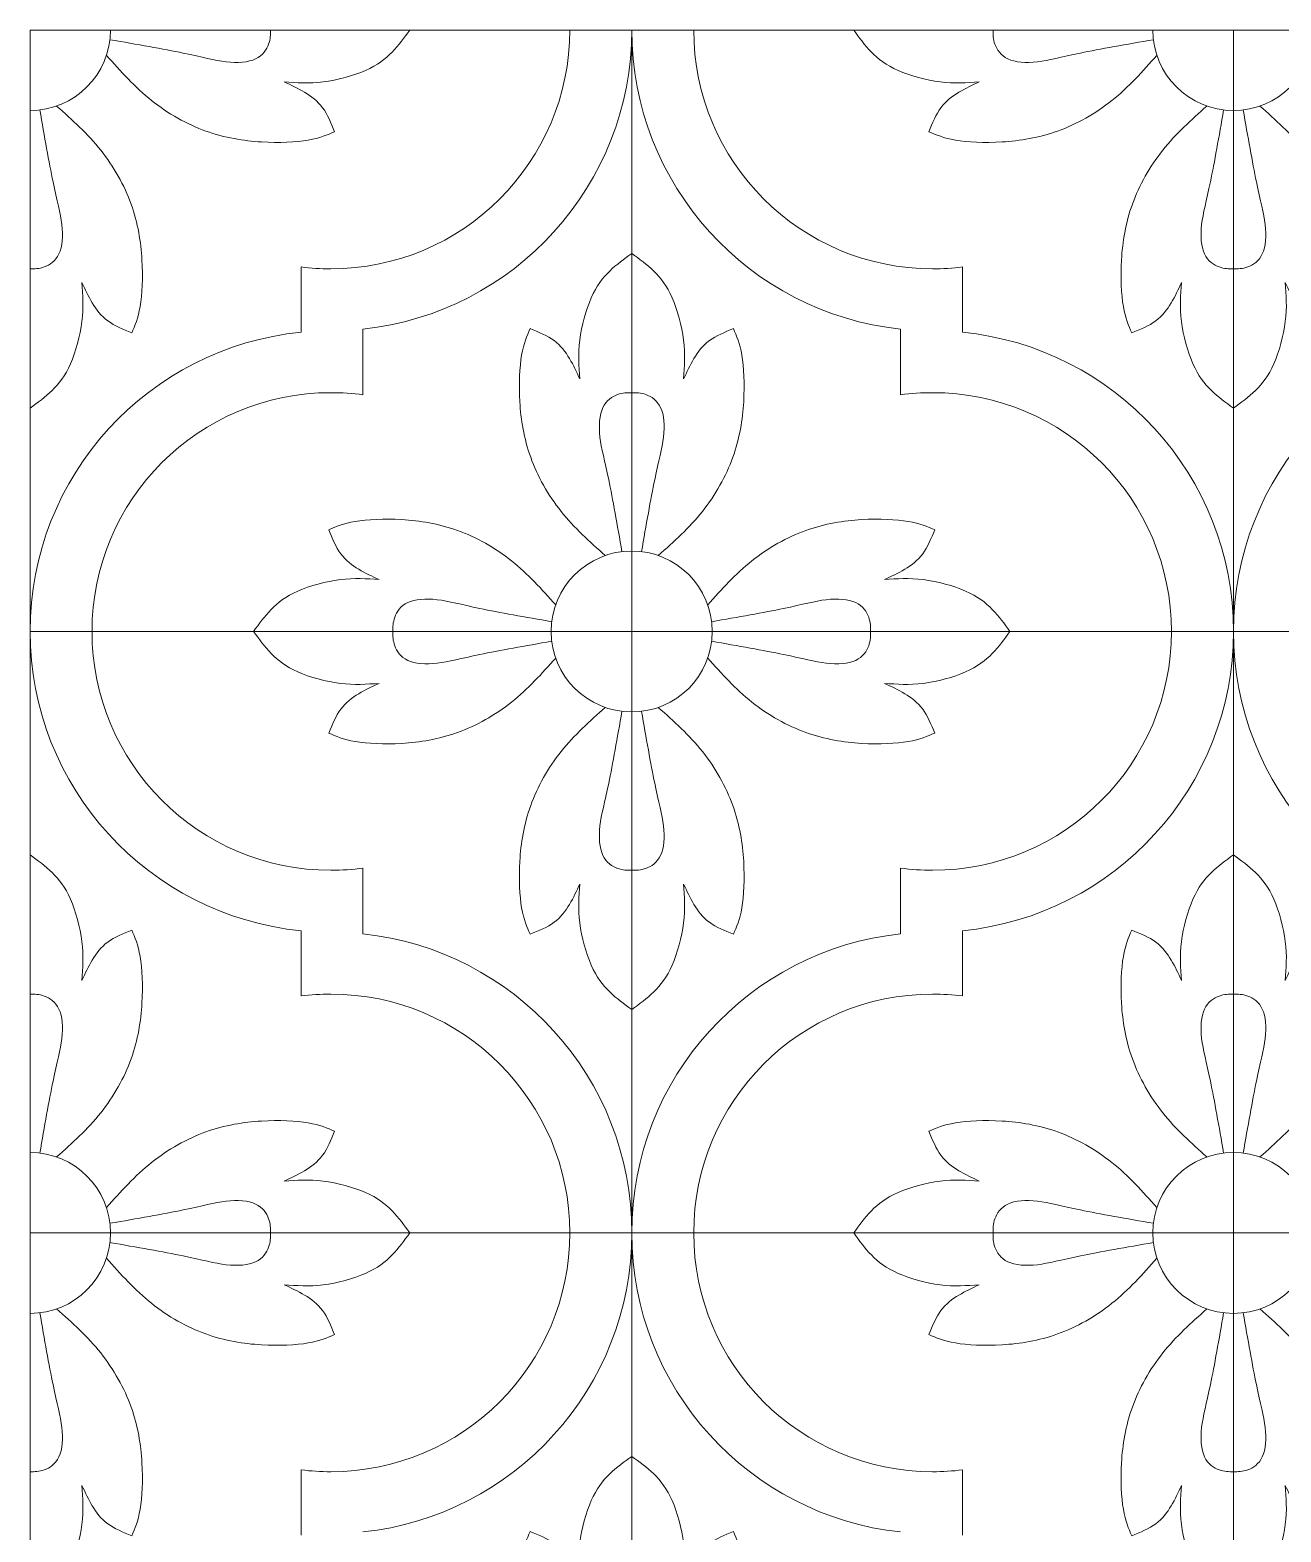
# Model space of a CAD drawing. Header units: millimetres. Extents: x -202 to 205, y -13 to 269.
# Drawn here: x 73.6 to 141.7, y 187.5 to 269.4 of the extents above; entities that cross this region are included whole.
import ezdxf

# ---------------------------------------------------------------- set-up
doc = ezdxf.new("R2010")
doc.units = ezdxf.units.MM
doc.header["$MEASUREMENT"] = 0
doc.layers.add('Default', color=18, linetype='Continuous')

msp = doc.modelspace()

# ---------------------------------------------------------------- linework, layer by layer
at = {"layer": 'Default', "color": 5, "lineweight": 20}
for points in [[(77.942, 269.379), (77.942, 266.956), (75.978, 264.992), (73.556, 264.992)], [(106.341, 269.379), (106.341, 260.916), (99.927, 253.951), (91.696, 253.078)], [(106.341, 269.379), (106.341, 260.916), (112.754, 253.951), (120.986, 253.078)], [(106.341, 138.238), (106.341, 138.238), (106.341, 269.379), (106.341, 269.379)], [(134.739, 269.379), (134.739, 266.956), (136.703, 264.992), (139.126, 264.992)], [(143.513, 269.379), (143.513, 266.956), (141.549, 264.992), (139.126, 264.992)], [(139.126, 269.379), (139.126, 269.379), (139.126, 138.238), (139.126, 138.238)], [(88.32, 256.463), (88.32, 256.463), (88.32, 252.906), (88.32, 252.906)], [(124.362, 256.463), (124.362, 256.463), (124.362, 252.906), (124.362, 252.906)], [(91.696, 253.078), (91.696, 253.078), (91.696, 249.494), (91.696, 249.494)], [(120.986, 253.078), (120.986, 253.078), (120.986, 249.494), (120.986, 249.494)], [(88.32, 252.906), (80.031, 252.089), (73.556, 245.098), (73.556, 236.594)], [(124.362, 252.906), (132.651, 252.089), (139.126, 245.098), (139.126, 236.594)], [(153.891, 252.906), (145.602, 252.089), (139.126, 245.098), (139.126, 236.594)], [(101.954, 236.594), (101.954, 239.016), (103.918, 240.98), (106.341, 240.98)], [(110.728, 236.594), (110.728, 239.016), (108.764, 240.98), (106.341, 240.98)], [(88.32, 220.281), (80.031, 221.098), (73.556, 228.09), (73.556, 236.594)], [(73.556, 236.594), (73.556, 236.594), (204.696, 236.594), (204.696, 236.594)], [(101.954, 236.594), (101.954, 234.171), (103.918, 232.207), (106.341, 232.207)], [(110.728, 236.594), (110.728, 234.171), (108.764, 232.207), (106.341, 232.207)], [(124.362, 220.281), (132.651, 221.098), (139.126, 228.09), (139.126, 236.594)], [(153.891, 220.281), (145.602, 221.098), (139.126, 228.09), (139.126, 236.594)], [(91.696, 220.109), (91.696, 220.109), (91.696, 223.693), (91.696, 223.693)], [(120.986, 220.109), (120.986, 220.109), (120.986, 223.693), (120.986, 223.693)], [(88.32, 216.725), (88.32, 216.725), (88.32, 220.281), (88.32, 220.281)], [(124.362, 216.725), (124.362, 216.725), (124.362, 220.281), (124.362, 220.281)], [(106.341, 203.809), (106.341, 212.272), (99.927, 219.237), (91.696, 220.109)], [(106.341, 203.809), (106.341, 212.272), (112.754, 219.237), (120.986, 220.109)], [(77.942, 203.809), (77.942, 206.231), (75.978, 208.195), (73.556, 208.195)], [(134.739, 203.809), (134.739, 206.231), (136.703, 208.195), (139.126, 208.195)], [(143.513, 203.809), (143.513, 206.231), (141.549, 208.195), (139.126, 208.195)], [(77.942, 203.809), (77.942, 201.386), (75.978, 199.422), (73.556, 199.422)], [(73.556, 203.809), (73.556, 203.809), (204.696, 203.809), (204.696, 203.809)], [(106.341, 203.809), (106.341, 195.346), (99.927, 188.381), (91.696, 187.508)], [(106.341, 203.809), (106.341, 195.346), (112.754, 188.381), (120.986, 187.508)], [(134.739, 203.809), (134.739, 201.386), (136.703, 199.422), (139.126, 199.422)], [(143.513, 203.809), (143.513, 201.386), (141.549, 199.422), (139.126, 199.422)], [(88.32, 190.893), (88.32, 190.893), (88.32, 187.336), (88.32, 187.336)], [(124.362, 190.893), (124.362, 190.893), (124.362, 187.336), (124.362, 187.336)]]:
    msp.add_open_spline(points, degree=3, dxfattribs=at)
for points, knots in [([(73.556, 138.238), (73.556, 138.238), (73.556, 269.379), (73.556, 269.379), (73.556, 269.379), (204.696, 269.379), (204.696, 269.379), (204.696, 269.379), (204.696, 138.238), (204.696, 138.238), (204.696, 138.238), (73.556, 138.238), (73.556, 138.238)], [0, 0, 0, 0, 0.2, 0.2, 0.2, 0.4, 0.4, 0.4, 0.6, 0.6, 0.6, 1, 1, 1, 1]), ([(77.721, 267.998), (78.496, 267.131), (79.272, 266.263), (80.174, 265.541), (81.076, 264.819), (82.106, 264.242), (83.135, 263.872), (84.164, 263.501), (85.193, 263.337), (86.165, 263.28), (87.137, 263.222), (88.051, 263.27), (88.705, 263.381), (89.359, 263.491), (89.753, 263.665), (90.148, 263.838), (89.955, 264.309), (89.763, 264.781), (89.494, 265.146), (89.224, 265.511), (88.878, 265.771), (88.517, 265.988), (88.156, 266.204), (87.781, 266.377), (87.406, 266.551), (88.079, 266.503), (88.753, 266.454), (89.527, 266.55), (90.302, 266.647), (91.177, 266.887), (91.831, 267.176), (92.485, 267.464), (92.919, 267.801), (93.284, 268.176), (93.65, 268.552), (93.948, 268.965), (94.246, 269.379)], [0, 0, 0, 0, 0.076923, 0.076923, 0.076923, 0.153846, 0.153846, 0.153846, 0.230769, 0.230769, 0.230769, 0.307692, 0.307692, 0.307692, 0.384615, 0.384615, 0.384615, 0.461538, 0.461538, 0.461538, 0.538462, 0.538462, 0.538462, 0.615385, 0.615385, 0.615385, 0.692308, 0.692308, 0.692308, 0.769231, 0.769231, 0.769231, 0.846154, 0.846154, 0.846154, 1, 1, 1, 1]), ([(86.656, 269.379), (86.656, 269.134), (86.656, 268.888), (86.553, 268.602), (86.449, 268.316), (86.242, 267.989), (85.845, 267.804), (85.449, 267.619), (84.862, 267.575), (84.239, 267.647), (83.616, 267.719), (82.957, 267.907), (81.896, 268.127), (80.836, 268.347), (79.373, 268.6), (77.911, 268.853)], [0, 0, 0, 0, 0.166667, 0.166667, 0.166667, 0.333333, 0.333333, 0.333333, 0.5, 0.5, 0.5, 0.666667, 0.666667, 0.666667, 1, 1, 1, 1]), ([(102.965, 269.379), (102.965, 262.19), (97.137, 256.362), (89.948, 256.362), (89.397, 256.362), (88.854, 256.396), (88.32, 256.463)], [0, 0, 0, 0, 0.333333, 0.333333, 0.333333, 1, 1, 1, 1]), ([(109.717, 269.379), (109.717, 262.19), (115.544, 256.362), (122.733, 256.362), (123.285, 256.362), (123.828, 256.396), (124.362, 256.463)], [0, 0, 0, 0, 0.333333, 0.333333, 0.333333, 1, 1, 1, 1]), ([(134.961, 267.998), (134.186, 267.131), (133.41, 266.263), (132.508, 265.541), (131.606, 264.819), (130.576, 264.242), (129.547, 263.872), (128.518, 263.501), (127.488, 263.337), (126.517, 263.28), (125.545, 263.222), (124.631, 263.27), (123.977, 263.381), (123.323, 263.491), (122.929, 263.665), (122.534, 263.838), (122.727, 264.309), (122.919, 264.781), (123.188, 265.146), (123.458, 265.511), (123.804, 265.771), (124.165, 265.988), (124.525, 266.204), (124.901, 266.377), (125.276, 266.551), (124.602, 266.503), (123.929, 266.454), (123.155, 266.55), (122.38, 266.647), (121.505, 266.887), (120.851, 267.176), (120.197, 267.464), (119.763, 267.801), (119.398, 268.176), (119.032, 268.552), (118.734, 268.965), (118.436, 269.379)], [0, 0, 0, 0, 0.076923, 0.076923, 0.076923, 0.153846, 0.153846, 0.153846, 0.230769, 0.230769, 0.230769, 0.307692, 0.307692, 0.307692, 0.384615, 0.384615, 0.384615, 0.461538, 0.461538, 0.461538, 0.538462, 0.538462, 0.538462, 0.615385, 0.615385, 0.615385, 0.692308, 0.692308, 0.692308, 0.769231, 0.769231, 0.769231, 0.846154, 0.846154, 0.846154, 1, 1, 1, 1]), ([(126.026, 269.379), (126.026, 269.134), (126.026, 268.888), (126.129, 268.602), (126.233, 268.316), (126.44, 267.989), (126.837, 267.804), (127.233, 267.619), (127.82, 267.575), (128.443, 267.647), (129.066, 267.719), (129.725, 267.907), (130.786, 268.127), (131.846, 268.347), (133.309, 268.6), (134.771, 268.853)], [0, 0, 0, 0, 0.166667, 0.166667, 0.166667, 0.333333, 0.333333, 0.333333, 0.5, 0.5, 0.5, 0.666667, 0.666667, 0.666667, 1, 1, 1, 1]), ([(75.004, 265.237), (75.849, 264.482), (76.694, 263.727), (77.405, 262.835), (78.116, 261.943), (78.693, 260.913), (79.063, 259.884), (79.434, 258.855), (79.597, 257.825), (79.655, 256.854), (79.713, 255.882), (79.664, 254.968), (79.554, 254.314), (79.443, 253.66), (79.27, 253.265), (79.097, 252.871), (78.626, 253.063), (78.154, 253.256), (77.789, 253.525), (77.423, 253.794), (77.163, 254.141), (76.947, 254.501), (76.73, 254.862), (76.557, 255.237), (76.384, 255.613), (76.432, 254.939), (76.48, 254.266), (76.384, 253.492), (76.288, 252.717), (76.047, 251.841), (75.759, 251.187), (75.47, 250.533), (75.133, 250.1), (74.758, 249.735), (74.383, 249.369), (73.969, 249.071), (73.556, 248.773)], [0, 0, 0, 0, 0.076923, 0.076923, 0.076923, 0.153846, 0.153846, 0.153846, 0.230769, 0.230769, 0.230769, 0.307692, 0.307692, 0.307692, 0.384615, 0.384615, 0.384615, 0.461538, 0.461538, 0.461538, 0.538462, 0.538462, 0.538462, 0.615385, 0.615385, 0.615385, 0.692308, 0.692308, 0.692308, 0.769231, 0.769231, 0.769231, 0.846154, 0.846154, 0.846154, 1, 1, 1, 1]), ([(73.556, 256.363), (73.801, 256.363), (74.046, 256.363), (74.333, 256.466), (74.619, 256.569), (74.946, 256.776), (75.131, 257.173), (75.316, 257.57), (75.36, 258.157), (75.288, 258.78), (75.215, 259.403), (75.027, 260.062), (74.809, 261.108), (74.59, 262.155), (74.34, 263.59), (74.089, 265.024)], [0, 0, 0, 0, 0.166667, 0.166667, 0.166667, 0.333333, 0.333333, 0.333333, 0.5, 0.5, 0.5, 0.666667, 0.666667, 0.666667, 1, 1, 1, 1]), ([(137.678, 265.237), (136.833, 264.482), (135.988, 263.727), (135.277, 262.835), (134.566, 261.943), (133.989, 260.913), (133.619, 259.884), (133.248, 258.855), (133.085, 257.825), (133.027, 256.854), (132.969, 255.882), (133.018, 254.968), (133.128, 254.314), (133.239, 253.66), (133.412, 253.265), (133.585, 252.871), (134.056, 253.063), (134.528, 253.256), (134.893, 253.525), (135.259, 253.794), (135.519, 254.141), (135.735, 254.501), (135.951, 254.862), (136.125, 255.237), (136.298, 255.613), (136.25, 254.939), (136.201, 254.266), (136.298, 253.492), (136.394, 252.717), (136.635, 251.841), (136.923, 251.187), (137.212, 250.533), (137.549, 250.1), (137.924, 249.735), (138.299, 249.369), (138.712, 249.071), (139.126, 248.773)], [0, 0, 0, 0, 0.076923, 0.076923, 0.076923, 0.153846, 0.153846, 0.153846, 0.230769, 0.230769, 0.230769, 0.307692, 0.307692, 0.307692, 0.384615, 0.384615, 0.384615, 0.461538, 0.461538, 0.461538, 0.538462, 0.538462, 0.538462, 0.615385, 0.615385, 0.615385, 0.692308, 0.692308, 0.692308, 0.769231, 0.769231, 0.769231, 0.846154, 0.846154, 0.846154, 1, 1, 1, 1]), ([(139.126, 256.363), (138.881, 256.363), (138.635, 256.363), (138.349, 256.466), (138.063, 256.569), (137.736, 256.776), (137.551, 257.173), (137.366, 257.57), (137.322, 258.157), (137.394, 258.78), (137.467, 259.403), (137.654, 260.062), (137.873, 261.108), (138.092, 262.155), (138.342, 263.59), (138.593, 265.024)], [0, 0, 0, 0, 0.166667, 0.166667, 0.166667, 0.333333, 0.333333, 0.333333, 0.5, 0.5, 0.5, 0.666667, 0.666667, 0.666667, 1, 1, 1, 1]), ([(140.574, 265.237), (141.419, 264.482), (142.264, 263.727), (142.975, 262.835), (143.686, 261.943), (144.263, 260.913), (144.633, 259.884), (145.004, 258.855), (145.168, 257.825), (145.225, 256.854), (145.283, 255.882), (145.235, 254.968), (145.124, 254.314), (145.014, 253.66), (144.84, 253.265), (144.667, 252.871), (144.196, 253.063), (143.724, 253.256), (143.359, 253.525), (142.994, 253.794), (142.733, 254.141), (142.517, 254.501), (142.301, 254.862), (142.127, 255.237), (141.954, 255.613), (142.002, 254.939), (142.051, 254.266), (141.954, 253.492), (141.858, 252.717), (141.618, 251.841), (141.329, 251.187), (141.041, 250.533), (140.703, 250.1), (140.329, 249.735), (139.953, 249.369), (139.54, 249.071), (139.126, 248.773)], [0, 0, 0, 0, 0.076923, 0.076923, 0.076923, 0.153846, 0.153846, 0.153846, 0.230769, 0.230769, 0.230769, 0.307692, 0.307692, 0.307692, 0.384615, 0.384615, 0.384615, 0.461538, 0.461538, 0.461538, 0.538462, 0.538462, 0.538462, 0.615385, 0.615385, 0.615385, 0.692308, 0.692308, 0.692308, 0.769231, 0.769231, 0.769231, 0.846154, 0.846154, 0.846154, 1, 1, 1, 1]), ([(139.126, 256.363), (139.371, 256.363), (139.617, 256.363), (139.903, 256.466), (140.189, 256.569), (140.516, 256.776), (140.701, 257.173), (140.886, 257.57), (140.93, 258.157), (140.858, 258.78), (140.786, 259.403), (140.598, 260.062), (140.379, 261.108), (140.16, 262.155), (139.91, 263.59), (139.659, 265.024)], [0, 0, 0, 0, 0.166667, 0.166667, 0.166667, 0.333333, 0.333333, 0.333333, 0.5, 0.5, 0.5, 0.666667, 0.666667, 0.666667, 1, 1, 1, 1]), ([(104.893, 240.736), (104.048, 241.49), (103.203, 242.246), (102.492, 243.138), (101.781, 244.03), (101.204, 245.059), (100.834, 246.089), (100.463, 247.118), (100.299, 248.147), (100.242, 249.119), (100.184, 250.09), (100.232, 251.005), (100.343, 251.659), (100.453, 252.313), (100.627, 252.707), (100.8, 253.102), (101.271, 252.909), (101.743, 252.717), (102.108, 252.448), (102.474, 252.178), (102.734, 251.832), (102.95, 251.471), (103.166, 251.11), (103.34, 250.735), (103.513, 250.36), (103.465, 251.033), (103.416, 251.707), (103.513, 252.481), (103.609, 253.255), (103.849, 254.131), (104.138, 254.785), (104.426, 255.439), (104.763, 255.872), (105.139, 256.238), (105.514, 256.604), (105.927, 256.902), (106.341, 257.2)], [0, 0, 0, 0, 0.076923, 0.076923, 0.076923, 0.153846, 0.153846, 0.153846, 0.230769, 0.230769, 0.230769, 0.307692, 0.307692, 0.307692, 0.384615, 0.384615, 0.384615, 0.461538, 0.461538, 0.461538, 0.538462, 0.538462, 0.538462, 0.615385, 0.615385, 0.615385, 0.692308, 0.692308, 0.692308, 0.769231, 0.769231, 0.769231, 0.846154, 0.846154, 0.846154, 1, 1, 1, 1]), ([(107.789, 240.736), (108.634, 241.49), (109.479, 242.246), (110.19, 243.138), (110.901, 244.03), (111.478, 245.059), (111.848, 246.089), (112.219, 247.118), (112.383, 248.147), (112.44, 249.119), (112.498, 250.09), (112.45, 251.005), (112.339, 251.659), (112.229, 252.313), (112.055, 252.707), (111.882, 253.102), (111.411, 252.909), (110.939, 252.717), (110.574, 252.448), (110.208, 252.178), (109.948, 251.832), (109.732, 251.471), (109.516, 251.11), (109.342, 250.735), (109.169, 250.36), (109.217, 251.033), (109.266, 251.707), (109.169, 252.481), (109.073, 253.255), (108.833, 254.131), (108.544, 254.785), (108.255, 255.439), (107.918, 255.872), (107.543, 256.238), (107.168, 256.604), (106.755, 256.902), (106.341, 257.2)], [0, 0, 0, 0, 0.076923, 0.076923, 0.076923, 0.153846, 0.153846, 0.153846, 0.230769, 0.230769, 0.230769, 0.307692, 0.307692, 0.307692, 0.384615, 0.384615, 0.384615, 0.461538, 0.461538, 0.461538, 0.538462, 0.538462, 0.538462, 0.615385, 0.615385, 0.615385, 0.692308, 0.692308, 0.692308, 0.769231, 0.769231, 0.769231, 0.846154, 0.846154, 0.846154, 1, 1, 1, 1]), ([(91.696, 249.494), (91.125, 249.571), (90.541, 249.611), (89.948, 249.611), (82.759, 249.611), (76.932, 243.783), (76.932, 236.594)], [0, 0, 0, 0, 0.333333, 0.333333, 0.333333, 1, 1, 1, 1]), ([(106.341, 249.61), (106.096, 249.61), (105.85, 249.61), (105.564, 249.507), (105.278, 249.403), (104.951, 249.196), (104.766, 248.799), (104.581, 248.402), (104.537, 247.816), (104.609, 247.193), (104.681, 246.57), (104.869, 245.911), (105.088, 244.864), (105.307, 243.817), (105.557, 242.383), (105.808, 240.948)], [0, 0, 0, 0, 0.166667, 0.166667, 0.166667, 0.333333, 0.333333, 0.333333, 0.5, 0.5, 0.5, 0.666667, 0.666667, 0.666667, 1, 1, 1, 1]), ([(106.341, 249.61), (106.586, 249.61), (106.832, 249.61), (107.118, 249.507), (107.404, 249.403), (107.731, 249.196), (107.916, 248.799), (108.101, 248.402), (108.145, 247.816), (108.073, 247.193), (108, 246.57), (107.813, 245.911), (107.594, 244.864), (107.375, 243.817), (107.125, 242.383), (106.874, 240.948)], [0, 0, 0, 0, 0.166667, 0.166667, 0.166667, 0.333333, 0.333333, 0.333333, 0.5, 0.5, 0.5, 0.666667, 0.666667, 0.666667, 1, 1, 1, 1]), ([(120.986, 249.494), (121.557, 249.571), (122.141, 249.611), (122.733, 249.611), (129.923, 249.611), (135.75, 243.783), (135.75, 236.594)], [0, 0, 0, 0, 0.333333, 0.333333, 0.333333, 1, 1, 1, 1]), ([(102.199, 238.042), (101.445, 238.887), (100.689, 239.732), (99.797, 240.443), (98.905, 241.154), (97.876, 241.731), (96.846, 242.101), (95.817, 242.472), (94.788, 242.635), (93.816, 242.693), (92.845, 242.751), (91.931, 242.702), (91.277, 242.592), (90.622, 242.481), (90.228, 242.308), (89.833, 242.135), (90.026, 241.664), (90.218, 241.192), (90.487, 240.827), (90.757, 240.461), (91.103, 240.201), (91.464, 239.985), (91.825, 239.768), (92.2, 239.595), (92.575, 239.422), (91.902, 239.47), (91.228, 239.518), (90.454, 239.422), (89.68, 239.326), (88.804, 239.085), (88.15, 238.797), (87.496, 238.508), (87.063, 238.171), (86.697, 237.796), (86.332, 237.421), (86.033, 237.007), (85.735, 236.594)], [0, 0, 0, 0, 0.076923, 0.076923, 0.076923, 0.153846, 0.153846, 0.153846, 0.230769, 0.230769, 0.230769, 0.307692, 0.307692, 0.307692, 0.384615, 0.384615, 0.384615, 0.461538, 0.461538, 0.461538, 0.538462, 0.538462, 0.538462, 0.615385, 0.615385, 0.615385, 0.692308, 0.692308, 0.692308, 0.769231, 0.769231, 0.769231, 0.846154, 0.846154, 0.846154, 1, 1, 1, 1]), ([(110.482, 238.042), (111.237, 238.887), (111.992, 239.732), (112.884, 240.443), (113.777, 241.154), (114.806, 241.731), (115.835, 242.101), (116.865, 242.472), (117.894, 242.635), (118.866, 242.693), (119.837, 242.751), (120.751, 242.702), (121.405, 242.592), (122.06, 242.481), (122.454, 242.308), (122.848, 242.135), (122.656, 241.664), (122.464, 241.192), (122.194, 240.827), (121.925, 240.461), (121.579, 240.201), (121.218, 239.985), (120.857, 239.768), (120.482, 239.595), (120.107, 239.422), (120.78, 239.47), (121.454, 239.518), (122.228, 239.422), (123.002, 239.326), (123.878, 239.085), (124.532, 238.797), (125.186, 238.508), (125.619, 238.171), (125.985, 237.796), (126.35, 237.421), (126.649, 237.007), (126.947, 236.594)], [0, 0, 0, 0, 0.076923, 0.076923, 0.076923, 0.153846, 0.153846, 0.153846, 0.230769, 0.230769, 0.230769, 0.307692, 0.307692, 0.307692, 0.384615, 0.384615, 0.384615, 0.461538, 0.461538, 0.461538, 0.538462, 0.538462, 0.538462, 0.615385, 0.615385, 0.615385, 0.692308, 0.692308, 0.692308, 0.769231, 0.769231, 0.769231, 0.846154, 0.846154, 0.846154, 1, 1, 1, 1]), ([(93.325, 236.594), (93.325, 236.839), (93.325, 237.084), (93.429, 237.37), (93.532, 237.657), (93.739, 237.984), (94.136, 238.169), (94.533, 238.354), (95.12, 238.397), (95.742, 238.325), (96.365, 238.253), (97.024, 238.065), (98.071, 237.847), (99.118, 237.628), (100.552, 237.377), (101.987, 237.127)], [0, 0, 0, 0, 0.166667, 0.166667, 0.166667, 0.333333, 0.333333, 0.333333, 0.5, 0.5, 0.5, 0.666667, 0.666667, 0.666667, 1, 1, 1, 1]), ([(119.357, 236.594), (119.357, 236.839), (119.357, 237.084), (119.253, 237.37), (119.15, 237.657), (118.943, 237.984), (118.546, 238.169), (118.149, 238.354), (117.562, 238.397), (116.94, 238.325), (116.317, 238.253), (115.657, 238.065), (114.611, 237.847), (113.564, 237.628), (112.129, 237.377), (110.695, 237.127)], [0, 0, 0, 0, 0.166667, 0.166667, 0.166667, 0.333333, 0.333333, 0.333333, 0.5, 0.5, 0.5, 0.666667, 0.666667, 0.666667, 1, 1, 1, 1]), ([(91.696, 223.693), (91.125, 223.617), (90.541, 223.577), (89.948, 223.577), (82.759, 223.577), (76.932, 229.405), (76.932, 236.594)], [0, 0, 0, 0, 0.333333, 0.333333, 0.333333, 1, 1, 1, 1]), ([(102.199, 235.146), (101.445, 234.301), (100.689, 233.456), (99.797, 232.745), (98.905, 232.034), (97.876, 231.457), (96.846, 231.086), (95.817, 230.716), (94.788, 230.552), (93.816, 230.495), (92.845, 230.437), (91.931, 230.485), (91.277, 230.596), (90.622, 230.706), (90.228, 230.88), (89.833, 231.053), (90.026, 231.524), (90.218, 231.996), (90.487, 232.361), (90.757, 232.726), (91.103, 232.986), (91.464, 233.203), (91.825, 233.419), (92.2, 233.592), (92.575, 233.766), (91.902, 233.718), (91.228, 233.669), (90.454, 233.765), (89.68, 233.862), (88.804, 234.102), (88.15, 234.391), (87.496, 234.679), (87.063, 235.016), (86.697, 235.391), (86.332, 235.766), (86.033, 236.18), (85.735, 236.594)], [0, 0, 0, 0, 0.076923, 0.076923, 0.076923, 0.153846, 0.153846, 0.153846, 0.230769, 0.230769, 0.230769, 0.307692, 0.307692, 0.307692, 0.384615, 0.384615, 0.384615, 0.461538, 0.461538, 0.461538, 0.538462, 0.538462, 0.538462, 0.615385, 0.615385, 0.615385, 0.692308, 0.692308, 0.692308, 0.769231, 0.769231, 0.769231, 0.846154, 0.846154, 0.846154, 1, 1, 1, 1]), ([(93.325, 236.594), (93.325, 236.349), (93.325, 236.103), (93.429, 235.817), (93.532, 235.531), (93.739, 235.204), (94.136, 235.019), (94.533, 234.833), (95.12, 234.79), (95.742, 234.862), (96.365, 234.934), (97.024, 235.122), (98.071, 235.341), (99.118, 235.56), (100.552, 235.81), (101.987, 236.06)], [0, 0, 0, 0, 0.166667, 0.166667, 0.166667, 0.333333, 0.333333, 0.333333, 0.5, 0.5, 0.5, 0.666667, 0.666667, 0.666667, 1, 1, 1, 1]), ([(110.482, 235.146), (111.237, 234.301), (111.992, 233.456), (112.884, 232.745), (113.777, 232.034), (114.806, 231.457), (115.835, 231.086), (116.865, 230.716), (117.894, 230.552), (118.866, 230.495), (119.837, 230.437), (120.751, 230.485), (121.405, 230.596), (122.06, 230.706), (122.454, 230.88), (122.848, 231.053), (122.656, 231.524), (122.464, 231.996), (122.194, 232.361), (121.925, 232.726), (121.579, 232.986), (121.218, 233.203), (120.857, 233.419), (120.482, 233.592), (120.107, 233.766), (120.78, 233.718), (121.454, 233.669), (122.228, 233.765), (123.002, 233.862), (123.878, 234.102), (124.532, 234.391), (125.186, 234.679), (125.619, 235.016), (125.985, 235.391), (126.35, 235.766), (126.649, 236.18), (126.947, 236.594)], [0, 0, 0, 0, 0.076923, 0.076923, 0.076923, 0.153846, 0.153846, 0.153846, 0.230769, 0.230769, 0.230769, 0.307692, 0.307692, 0.307692, 0.384615, 0.384615, 0.384615, 0.461538, 0.461538, 0.461538, 0.538462, 0.538462, 0.538462, 0.615385, 0.615385, 0.615385, 0.692308, 0.692308, 0.692308, 0.769231, 0.769231, 0.769231, 0.846154, 0.846154, 0.846154, 1, 1, 1, 1]), ([(119.357, 236.594), (119.357, 236.349), (119.357, 236.103), (119.253, 235.817), (119.15, 235.531), (118.943, 235.204), (118.546, 235.019), (118.149, 234.833), (117.562, 234.79), (116.94, 234.862), (116.317, 234.934), (115.657, 235.122), (114.611, 235.341), (113.564, 235.56), (112.129, 235.81), (110.695, 236.06)], [0, 0, 0, 0, 0.166667, 0.166667, 0.166667, 0.333333, 0.333333, 0.333333, 0.5, 0.5, 0.5, 0.666667, 0.666667, 0.666667, 1, 1, 1, 1]), ([(120.986, 223.693), (121.557, 223.617), (122.141, 223.577), (122.733, 223.577), (129.923, 223.577), (135.75, 229.405), (135.75, 236.594)], [0, 0, 0, 0, 0.333333, 0.333333, 0.333333, 1, 1, 1, 1]), ([(104.893, 232.452), (104.048, 231.697), (103.203, 230.942), (102.492, 230.05), (101.781, 229.158), (101.204, 228.128), (100.834, 227.099), (100.463, 226.07), (100.299, 225.04), (100.242, 224.069), (100.184, 223.097), (100.232, 222.183), (100.343, 221.529), (100.453, 220.875), (100.627, 220.48), (100.8, 220.086), (101.271, 220.278), (101.743, 220.471), (102.108, 220.74), (102.474, 221.009), (102.734, 221.356), (102.95, 221.716), (103.166, 222.077), (103.34, 222.452), (103.513, 222.828), (103.465, 222.154), (103.416, 221.481), (103.513, 220.706), (103.609, 219.932), (103.849, 219.056), (104.138, 218.402), (104.426, 217.748), (104.763, 217.315), (105.139, 216.95), (105.514, 216.584), (105.927, 216.286), (106.341, 215.988)], [0, 0, 0, 0, 0.076923, 0.076923, 0.076923, 0.153846, 0.153846, 0.153846, 0.230769, 0.230769, 0.230769, 0.307692, 0.307692, 0.307692, 0.384615, 0.384615, 0.384615, 0.461538, 0.461538, 0.461538, 0.538462, 0.538462, 0.538462, 0.615385, 0.615385, 0.615385, 0.692308, 0.692308, 0.692308, 0.769231, 0.769231, 0.769231, 0.846154, 0.846154, 0.846154, 1, 1, 1, 1]), ([(106.341, 223.578), (106.096, 223.578), (105.85, 223.578), (105.564, 223.681), (105.278, 223.784), (104.951, 223.991), (104.766, 224.388), (104.581, 224.785), (104.537, 225.372), (104.609, 225.995), (104.681, 226.618), (104.869, 227.277), (105.088, 228.323), (105.307, 229.37), (105.557, 230.805), (105.808, 232.239)], [0, 0, 0, 0, 0.166667, 0.166667, 0.166667, 0.333333, 0.333333, 0.333333, 0.5, 0.5, 0.5, 0.666667, 0.666667, 0.666667, 1, 1, 1, 1]), ([(107.789, 232.452), (108.634, 231.697), (109.479, 230.942), (110.19, 230.05), (110.901, 229.158), (111.478, 228.128), (111.848, 227.099), (112.219, 226.07), (112.383, 225.04), (112.44, 224.069), (112.498, 223.097), (112.45, 222.183), (112.339, 221.529), (112.229, 220.875), (112.055, 220.48), (111.882, 220.086), (111.411, 220.278), (110.939, 220.471), (110.574, 220.74), (110.208, 221.009), (109.948, 221.356), (109.732, 221.716), (109.516, 222.077), (109.342, 222.452), (109.169, 222.828), (109.217, 222.154), (109.266, 221.481), (109.169, 220.706), (109.073, 219.932), (108.833, 219.056), (108.544, 218.402), (108.255, 217.748), (107.918, 217.315), (107.543, 216.95), (107.168, 216.584), (106.755, 216.286), (106.341, 215.988)], [0, 0, 0, 0, 0.076923, 0.076923, 0.076923, 0.153846, 0.153846, 0.153846, 0.230769, 0.230769, 0.230769, 0.307692, 0.307692, 0.307692, 0.384615, 0.384615, 0.384615, 0.461538, 0.461538, 0.461538, 0.538462, 0.538462, 0.538462, 0.615385, 0.615385, 0.615385, 0.692308, 0.692308, 0.692308, 0.769231, 0.769231, 0.769231, 0.846154, 0.846154, 0.846154, 1, 1, 1, 1]), ([(106.341, 223.578), (106.586, 223.578), (106.832, 223.578), (107.118, 223.681), (107.404, 223.784), (107.731, 223.991), (107.916, 224.388), (108.101, 224.785), (108.145, 225.372), (108.073, 225.995), (108, 226.618), (107.813, 227.277), (107.594, 228.323), (107.375, 229.37), (107.125, 230.805), (106.874, 232.239)], [0, 0, 0, 0, 0.166667, 0.166667, 0.166667, 0.333333, 0.333333, 0.333333, 0.5, 0.5, 0.5, 0.666667, 0.666667, 0.666667, 1, 1, 1, 1]), ([(75.004, 207.95), (75.849, 208.705), (76.694, 209.461), (77.405, 210.353), (78.116, 211.245), (78.693, 212.274), (79.063, 213.304), (79.434, 214.333), (79.597, 215.362), (79.655, 216.334), (79.713, 217.305), (79.664, 218.22), (79.554, 218.874), (79.443, 219.528), (79.27, 219.922), (79.097, 220.317), (78.626, 220.124), (78.154, 219.932), (77.789, 219.663), (77.423, 219.393), (77.163, 219.047), (76.947, 218.686), (76.73, 218.325), (76.557, 217.95), (76.384, 217.575), (76.432, 218.248), (76.48, 218.922), (76.384, 219.696), (76.288, 220.47), (76.047, 221.346), (75.759, 222), (75.47, 222.654), (75.133, 223.087), (74.758, 223.453), (74.383, 223.818), (73.969, 224.117), (73.556, 224.415)], [0, 0, 0, 0, 0.076923, 0.076923, 0.076923, 0.153846, 0.153846, 0.153846, 0.230769, 0.230769, 0.230769, 0.307692, 0.307692, 0.307692, 0.384615, 0.384615, 0.384615, 0.461538, 0.461538, 0.461538, 0.538462, 0.538462, 0.538462, 0.615385, 0.615385, 0.615385, 0.692308, 0.692308, 0.692308, 0.769231, 0.769231, 0.769231, 0.846154, 0.846154, 0.846154, 1, 1, 1, 1]), ([(137.678, 207.95), (136.833, 208.705), (135.988, 209.461), (135.277, 210.353), (134.566, 211.245), (133.989, 212.274), (133.619, 213.304), (133.248, 214.333), (133.085, 215.362), (133.027, 216.334), (132.969, 217.305), (133.018, 218.22), (133.128, 218.874), (133.239, 219.528), (133.412, 219.922), (133.585, 220.317), (134.056, 220.124), (134.528, 219.932), (134.893, 219.663), (135.259, 219.393), (135.519, 219.047), (135.735, 218.686), (135.951, 218.325), (136.125, 217.95), (136.298, 217.575), (136.25, 218.248), (136.201, 218.922), (136.298, 219.696), (136.394, 220.47), (136.635, 221.346), (136.923, 222), (137.212, 222.654), (137.549, 223.087), (137.924, 223.453), (138.299, 223.818), (138.712, 224.117), (139.126, 224.415)], [0, 0, 0, 0, 0.076923, 0.076923, 0.076923, 0.153846, 0.153846, 0.153846, 0.230769, 0.230769, 0.230769, 0.307692, 0.307692, 0.307692, 0.384615, 0.384615, 0.384615, 0.461538, 0.461538, 0.461538, 0.538462, 0.538462, 0.538462, 0.615385, 0.615385, 0.615385, 0.692308, 0.692308, 0.692308, 0.769231, 0.769231, 0.769231, 0.846154, 0.846154, 0.846154, 1, 1, 1, 1]), ([(140.574, 207.95), (141.419, 208.705), (142.264, 209.461), (142.975, 210.353), (143.686, 211.245), (144.263, 212.274), (144.633, 213.304), (145.004, 214.333), (145.168, 215.362), (145.225, 216.334), (145.283, 217.305), (145.235, 218.22), (145.124, 218.874), (145.014, 219.528), (144.84, 219.922), (144.667, 220.317), (144.196, 220.124), (143.724, 219.932), (143.359, 219.663), (142.994, 219.393), (142.733, 219.047), (142.517, 218.686), (142.301, 218.325), (142.127, 217.95), (141.954, 217.575), (142.002, 218.248), (142.051, 218.922), (141.954, 219.696), (141.858, 220.47), (141.618, 221.346), (141.329, 222), (141.041, 222.654), (140.703, 223.087), (140.329, 223.453), (139.953, 223.818), (139.54, 224.117), (139.126, 224.415)], [0, 0, 0, 0, 0.076923, 0.076923, 0.076923, 0.153846, 0.153846, 0.153846, 0.230769, 0.230769, 0.230769, 0.307692, 0.307692, 0.307692, 0.384615, 0.384615, 0.384615, 0.461538, 0.461538, 0.461538, 0.538462, 0.538462, 0.538462, 0.615385, 0.615385, 0.615385, 0.692308, 0.692308, 0.692308, 0.769231, 0.769231, 0.769231, 0.846154, 0.846154, 0.846154, 1, 1, 1, 1]), ([(73.556, 216.825), (73.801, 216.825), (74.046, 216.825), (74.333, 216.721), (74.619, 216.618), (74.946, 216.411), (75.131, 216.014), (75.316, 215.617), (75.36, 215.03), (75.288, 214.408), (75.215, 213.785), (75.027, 213.126), (74.809, 212.079), (74.59, 211.032), (74.34, 209.598), (74.089, 208.163)], [0, 0, 0, 0, 0.166667, 0.166667, 0.166667, 0.333333, 0.333333, 0.333333, 0.5, 0.5, 0.5, 0.666667, 0.666667, 0.666667, 1, 1, 1, 1]), ([(102.965, 203.809), (102.965, 210.998), (97.137, 216.825), (89.948, 216.825), (89.397, 216.825), (88.854, 216.791), (88.32, 216.725)], [0, 0, 0, 0, 0.333333, 0.333333, 0.333333, 1, 1, 1, 1]), ([(109.717, 203.809), (109.717, 210.998), (115.544, 216.825), (122.733, 216.825), (123.285, 216.825), (123.828, 216.791), (124.362, 216.725)], [0, 0, 0, 0, 0.333333, 0.333333, 0.333333, 1, 1, 1, 1]), ([(139.126, 216.825), (138.881, 216.825), (138.635, 216.825), (138.349, 216.721), (138.063, 216.618), (137.736, 216.411), (137.551, 216.014), (137.366, 215.617), (137.322, 215.03), (137.394, 214.408), (137.467, 213.785), (137.654, 213.126), (137.873, 212.079), (138.092, 211.032), (138.342, 209.598), (138.593, 208.163)], [0, 0, 0, 0, 0.166667, 0.166667, 0.166667, 0.333333, 0.333333, 0.333333, 0.5, 0.5, 0.5, 0.666667, 0.666667, 0.666667, 1, 1, 1, 1]), ([(139.126, 216.825), (139.371, 216.825), (139.617, 216.825), (139.903, 216.721), (140.189, 216.618), (140.516, 216.411), (140.701, 216.014), (140.886, 215.617), (140.93, 215.03), (140.858, 214.408), (140.786, 213.785), (140.598, 213.126), (140.379, 212.079), (140.16, 211.032), (139.91, 209.598), (139.659, 208.163)], [0, 0, 0, 0, 0.166667, 0.166667, 0.166667, 0.333333, 0.333333, 0.333333, 0.5, 0.5, 0.5, 0.666667, 0.666667, 0.666667, 1, 1, 1, 1]), ([(77.721, 205.189), (78.496, 206.057), (79.272, 206.924), (80.174, 207.646), (81.076, 208.369), (82.106, 208.946), (83.135, 209.316), (84.164, 209.686), (85.193, 209.85), (86.165, 209.908), (87.137, 209.966), (88.051, 209.917), (88.705, 209.807), (89.359, 209.696), (89.753, 209.523), (90.148, 209.35), (89.955, 208.879), (89.763, 208.407), (89.494, 208.041), (89.224, 207.676), (88.878, 207.416), (88.517, 207.2), (88.156, 206.983), (87.781, 206.81), (87.406, 206.637), (88.079, 206.685), (88.753, 206.733), (89.527, 206.637), (90.302, 206.541), (91.177, 206.3), (91.831, 206.012), (92.485, 205.723), (92.919, 205.386), (93.284, 205.011), (93.65, 204.636), (93.948, 204.222), (94.246, 203.809)], [0, 0, 0, 0, 0.076923, 0.076923, 0.076923, 0.153846, 0.153846, 0.153846, 0.230769, 0.230769, 0.230769, 0.307692, 0.307692, 0.307692, 0.384615, 0.384615, 0.384615, 0.461538, 0.461538, 0.461538, 0.538462, 0.538462, 0.538462, 0.615385, 0.615385, 0.615385, 0.692308, 0.692308, 0.692308, 0.769231, 0.769231, 0.769231, 0.846154, 0.846154, 0.846154, 1, 1, 1, 1]), ([(134.961, 205.189), (134.186, 206.057), (133.41, 206.924), (132.508, 207.646), (131.606, 208.369), (130.576, 208.946), (129.547, 209.316), (128.518, 209.686), (127.488, 209.85), (126.517, 209.908), (125.545, 209.966), (124.631, 209.917), (123.977, 209.807), (123.323, 209.696), (122.929, 209.523), (122.534, 209.35), (122.727, 208.879), (122.919, 208.407), (123.188, 208.041), (123.458, 207.676), (123.804, 207.416), (124.165, 207.2), (124.525, 206.983), (124.901, 206.81), (125.276, 206.637), (124.602, 206.685), (123.929, 206.733), (123.155, 206.637), (122.38, 206.541), (121.505, 206.3), (120.851, 206.012), (120.197, 205.723), (119.763, 205.386), (119.398, 205.011), (119.032, 204.636), (118.734, 204.222), (118.436, 203.809)], [0, 0, 0, 0, 0.076923, 0.076923, 0.076923, 0.153846, 0.153846, 0.153846, 0.230769, 0.230769, 0.230769, 0.307692, 0.307692, 0.307692, 0.384615, 0.384615, 0.384615, 0.461538, 0.461538, 0.461538, 0.538462, 0.538462, 0.538462, 0.615385, 0.615385, 0.615385, 0.692308, 0.692308, 0.692308, 0.769231, 0.769231, 0.769231, 0.846154, 0.846154, 0.846154, 1, 1, 1, 1]), ([(86.656, 203.809), (86.656, 204.054), (86.656, 204.299), (86.553, 204.585), (86.449, 204.871), (86.242, 205.199), (85.845, 205.384), (85.449, 205.569), (84.862, 205.612), (84.239, 205.54), (83.616, 205.468), (82.957, 205.28), (81.896, 205.06), (80.836, 204.84), (79.373, 204.587), (77.911, 204.334)], [0, 0, 0, 0, 0.166667, 0.166667, 0.166667, 0.333333, 0.333333, 0.333333, 0.5, 0.5, 0.5, 0.666667, 0.666667, 0.666667, 1, 1, 1, 1]), ([(126.026, 203.809), (126.026, 204.054), (126.026, 204.299), (126.129, 204.585), (126.233, 204.871), (126.44, 205.199), (126.837, 205.384), (127.233, 205.569), (127.82, 205.612), (128.443, 205.54), (129.066, 205.468), (129.725, 205.28), (130.786, 205.06), (131.846, 204.84), (133.309, 204.587), (134.771, 204.334)], [0, 0, 0, 0, 0.166667, 0.166667, 0.166667, 0.333333, 0.333333, 0.333333, 0.5, 0.5, 0.5, 0.666667, 0.666667, 0.666667, 1, 1, 1, 1]), ([(77.721, 202.428), (78.496, 201.561), (79.272, 200.693), (80.174, 199.971), (81.076, 199.249), (82.106, 198.672), (83.135, 198.301), (84.164, 197.931), (85.193, 197.767), (86.165, 197.709), (87.137, 197.652), (88.051, 197.7), (88.705, 197.81), (89.359, 197.921), (89.753, 198.095), (90.148, 198.268), (89.955, 198.739), (89.763, 199.21), (89.494, 199.576), (89.224, 199.941), (88.878, 200.201), (88.517, 200.418), (88.156, 200.634), (87.781, 200.807), (87.406, 200.981), (88.079, 200.932), (88.753, 200.884), (89.527, 200.98), (90.302, 201.076), (91.177, 201.317), (91.831, 201.606), (92.485, 201.894), (92.919, 202.231), (93.284, 202.606), (93.65, 202.981), (93.948, 203.395), (94.246, 203.809)], [0, 0, 0, 0, 0.076923, 0.076923, 0.076923, 0.153846, 0.153846, 0.153846, 0.230769, 0.230769, 0.230769, 0.307692, 0.307692, 0.307692, 0.384615, 0.384615, 0.384615, 0.461538, 0.461538, 0.461538, 0.538462, 0.538462, 0.538462, 0.615385, 0.615385, 0.615385, 0.692308, 0.692308, 0.692308, 0.769231, 0.769231, 0.769231, 0.846154, 0.846154, 0.846154, 1, 1, 1, 1]), ([(86.656, 203.809), (86.656, 203.563), (86.656, 203.318), (86.553, 203.032), (86.449, 202.746), (86.242, 202.419), (85.845, 202.234), (85.449, 202.048), (84.862, 202.005), (84.239, 202.077), (83.616, 202.149), (82.957, 202.337), (81.896, 202.557), (80.836, 202.777), (79.373, 203.03), (77.911, 203.283)], [0, 0, 0, 0, 0.166667, 0.166667, 0.166667, 0.333333, 0.333333, 0.333333, 0.5, 0.5, 0.5, 0.666667, 0.666667, 0.666667, 1, 1, 1, 1]), ([(102.965, 203.809), (102.965, 196.62), (97.137, 190.792), (89.948, 190.792), (89.397, 190.792), (88.854, 190.826), (88.32, 190.893)], [0, 0, 0, 0, 0.333333, 0.333333, 0.333333, 1, 1, 1, 1]), ([(109.717, 203.809), (109.717, 196.62), (115.544, 190.792), (122.733, 190.792), (123.285, 190.792), (123.828, 190.826), (124.362, 190.893)], [0, 0, 0, 0, 0.333333, 0.333333, 0.333333, 1, 1, 1, 1]), ([(134.961, 202.428), (134.186, 201.561), (133.41, 200.693), (132.508, 199.971), (131.606, 199.249), (130.576, 198.672), (129.547, 198.301), (128.518, 197.931), (127.488, 197.767), (126.517, 197.709), (125.545, 197.652), (124.631, 197.7), (123.977, 197.81), (123.323, 197.921), (122.929, 198.095), (122.534, 198.268), (122.727, 198.739), (122.919, 199.21), (123.188, 199.576), (123.458, 199.941), (123.804, 200.201), (124.165, 200.418), (124.525, 200.634), (124.901, 200.807), (125.276, 200.981), (124.602, 200.932), (123.929, 200.884), (123.155, 200.98), (122.38, 201.076), (121.505, 201.317), (120.851, 201.606), (120.197, 201.894), (119.763, 202.231), (119.398, 202.606), (119.032, 202.981), (118.734, 203.395), (118.436, 203.809)], [0, 0, 0, 0, 0.076923, 0.076923, 0.076923, 0.153846, 0.153846, 0.153846, 0.230769, 0.230769, 0.230769, 0.307692, 0.307692, 0.307692, 0.384615, 0.384615, 0.384615, 0.461538, 0.461538, 0.461538, 0.538462, 0.538462, 0.538462, 0.615385, 0.615385, 0.615385, 0.692308, 0.692308, 0.692308, 0.769231, 0.769231, 0.769231, 0.846154, 0.846154, 0.846154, 1, 1, 1, 1]), ([(126.026, 203.809), (126.026, 203.563), (126.026, 203.318), (126.129, 203.032), (126.233, 202.746), (126.44, 202.419), (126.837, 202.234), (127.233, 202.048), (127.82, 202.005), (128.443, 202.077), (129.066, 202.149), (129.725, 202.337), (130.786, 202.557), (131.846, 202.777), (133.309, 203.03), (134.771, 203.283)], [0, 0, 0, 0, 0.166667, 0.166667, 0.166667, 0.333333, 0.333333, 0.333333, 0.5, 0.5, 0.5, 0.666667, 0.666667, 0.666667, 1, 1, 1, 1]), ([(75.004, 199.667), (75.849, 198.912), (76.694, 198.157), (77.405, 197.265), (78.116, 196.373), (78.693, 195.343), (79.063, 194.314), (79.434, 193.284), (79.597, 192.255), (79.655, 191.284), (79.713, 190.312), (79.664, 189.398), (79.554, 188.744), (79.443, 188.09), (79.27, 187.695), (79.097, 187.301), (78.626, 187.493), (78.154, 187.686), (77.789, 187.955), (77.423, 188.224), (77.163, 188.571), (76.947, 188.931), (76.73, 189.292), (76.557, 189.667), (76.384, 190.042), (76.432, 189.369), (76.48, 188.696), (76.384, 187.921), (76.288, 187.147), (76.047, 186.271), (75.759, 185.617), (75.47, 184.963), (75.133, 184.53), (74.758, 184.165), (74.383, 183.799), (73.969, 183.501), (73.556, 183.202)], [0, 0, 0, 0, 0.076923, 0.076923, 0.076923, 0.153846, 0.153846, 0.153846, 0.230769, 0.230769, 0.230769, 0.307692, 0.307692, 0.307692, 0.384615, 0.384615, 0.384615, 0.461538, 0.461538, 0.461538, 0.538462, 0.538462, 0.538462, 0.615385, 0.615385, 0.615385, 0.692308, 0.692308, 0.692308, 0.769231, 0.769231, 0.769231, 0.846154, 0.846154, 0.846154, 1, 1, 1, 1]), ([(73.556, 190.792), (73.801, 190.792), (74.046, 190.792), (74.333, 190.896), (74.619, 190.999), (74.946, 191.206), (75.131, 191.603), (75.316, 192), (75.36, 192.587), (75.288, 193.21), (75.215, 193.832), (75.027, 194.492), (74.809, 195.538), (74.59, 196.585), (74.34, 198.02), (74.089, 199.454)], [0, 0, 0, 0, 0.166667, 0.166667, 0.166667, 0.333333, 0.333333, 0.333333, 0.5, 0.5, 0.5, 0.666667, 0.666667, 0.666667, 1, 1, 1, 1]), ([(137.678, 199.667), (136.833, 198.912), (135.988, 198.157), (135.277, 197.265), (134.566, 196.373), (133.989, 195.343), (133.619, 194.314), (133.248, 193.284), (133.085, 192.255), (133.027, 191.284), (132.969, 190.312), (133.018, 189.398), (133.128, 188.744), (133.239, 188.09), (133.412, 187.695), (133.585, 187.301), (134.056, 187.493), (134.528, 187.686), (134.893, 187.955), (135.259, 188.224), (135.519, 188.571), (135.735, 188.931), (135.951, 189.292), (136.125, 189.667), (136.298, 190.042), (136.25, 189.369), (136.201, 188.696), (136.298, 187.921), (136.394, 187.147), (136.635, 186.271), (136.923, 185.617), (137.212, 184.963), (137.549, 184.53), (137.924, 184.165), (138.299, 183.799), (138.712, 183.501), (139.126, 183.202)], [0, 0, 0, 0, 0.076923, 0.076923, 0.076923, 0.153846, 0.153846, 0.153846, 0.230769, 0.230769, 0.230769, 0.307692, 0.307692, 0.307692, 0.384615, 0.384615, 0.384615, 0.461538, 0.461538, 0.461538, 0.538462, 0.538462, 0.538462, 0.615385, 0.615385, 0.615385, 0.692308, 0.692308, 0.692308, 0.769231, 0.769231, 0.769231, 0.846154, 0.846154, 0.846154, 1, 1, 1, 1]), ([(139.126, 190.792), (138.881, 190.792), (138.635, 190.792), (138.349, 190.896), (138.063, 190.999), (137.736, 191.206), (137.551, 191.603), (137.366, 192), (137.322, 192.587), (137.394, 193.21), (137.467, 193.832), (137.654, 194.492), (137.873, 195.538), (138.092, 196.585), (138.342, 198.02), (138.593, 199.454)], [0, 0, 0, 0, 0.166667, 0.166667, 0.166667, 0.333333, 0.333333, 0.333333, 0.5, 0.5, 0.5, 0.666667, 0.666667, 0.666667, 1, 1, 1, 1]), ([(140.574, 199.667), (141.419, 198.912), (142.264, 198.157), (142.975, 197.265), (143.686, 196.373), (144.263, 195.343), (144.633, 194.314), (145.004, 193.284), (145.168, 192.255), (145.225, 191.284), (145.283, 190.312), (145.235, 189.398), (145.124, 188.744), (145.014, 188.09), (144.84, 187.695), (144.667, 187.301), (144.196, 187.493), (143.724, 187.686), (143.359, 187.955), (142.994, 188.224), (142.733, 188.571), (142.517, 188.931), (142.301, 189.292), (142.127, 189.667), (141.954, 190.042), (142.002, 189.369), (142.051, 188.696), (141.954, 187.921), (141.858, 187.147), (141.618, 186.271), (141.329, 185.617), (141.041, 184.963), (140.703, 184.53), (140.329, 184.165), (139.953, 183.799), (139.54, 183.501), (139.126, 183.202)], [0, 0, 0, 0, 0.076923, 0.076923, 0.076923, 0.153846, 0.153846, 0.153846, 0.230769, 0.230769, 0.230769, 0.307692, 0.307692, 0.307692, 0.384615, 0.384615, 0.384615, 0.461538, 0.461538, 0.461538, 0.538462, 0.538462, 0.538462, 0.615385, 0.615385, 0.615385, 0.692308, 0.692308, 0.692308, 0.769231, 0.769231, 0.769231, 0.846154, 0.846154, 0.846154, 1, 1, 1, 1]), ([(139.126, 190.792), (139.371, 190.792), (139.617, 190.792), (139.903, 190.896), (140.189, 190.999), (140.516, 191.206), (140.701, 191.603), (140.886, 192), (140.93, 192.587), (140.858, 193.21), (140.786, 193.832), (140.598, 194.492), (140.379, 195.538), (140.16, 196.585), (139.91, 198.02), (139.659, 199.454)], [0, 0, 0, 0, 0.166667, 0.166667, 0.166667, 0.333333, 0.333333, 0.333333, 0.5, 0.5, 0.5, 0.666667, 0.666667, 0.666667, 1, 1, 1, 1]), ([(104.893, 175.165), (104.048, 175.92), (103.203, 176.675), (102.492, 177.567), (101.781, 178.46), (101.204, 179.489), (100.834, 180.519), (100.463, 181.548), (100.299, 182.577), (100.242, 183.549), (100.184, 184.52), (100.232, 185.434), (100.343, 186.088), (100.453, 186.743), (100.627, 187.137), (100.8, 187.532), (101.271, 187.339), (101.743, 187.147), (102.108, 186.878), (102.474, 186.608), (102.734, 186.262), (102.95, 185.901), (103.166, 185.54), (103.34, 185.165), (103.513, 184.79), (103.465, 185.463), (103.416, 186.137), (103.513, 186.911), (103.609, 187.685), (103.849, 188.561), (104.138, 189.215), (104.426, 189.869), (104.763, 190.302), (105.139, 190.668), (105.514, 191.033), (105.927, 191.332), (106.341, 191.63)], [0, 0, 0, 0, 0.076923, 0.076923, 0.076923, 0.153846, 0.153846, 0.153846, 0.230769, 0.230769, 0.230769, 0.307692, 0.307692, 0.307692, 0.384615, 0.384615, 0.384615, 0.461538, 0.461538, 0.461538, 0.538462, 0.538462, 0.538462, 0.615385, 0.615385, 0.615385, 0.692308, 0.692308, 0.692308, 0.769231, 0.769231, 0.769231, 0.846154, 0.846154, 0.846154, 1, 1, 1, 1]), ([(107.789, 175.165), (108.634, 175.92), (109.479, 176.675), (110.19, 177.567), (110.901, 178.46), (111.478, 179.489), (111.848, 180.519), (112.219, 181.548), (112.383, 182.577), (112.44, 183.549), (112.498, 184.52), (112.45, 185.434), (112.339, 186.088), (112.229, 186.743), (112.055, 187.137), (111.882, 187.532), (111.411, 187.339), (110.939, 187.147), (110.574, 186.878), (110.208, 186.608), (109.948, 186.262), (109.732, 185.901), (109.516, 185.54), (109.342, 185.165), (109.169, 184.79), (109.217, 185.463), (109.266, 186.137), (109.169, 186.911), (109.073, 187.685), (108.833, 188.561), (108.544, 189.215), (108.255, 189.869), (107.918, 190.302), (107.543, 190.668), (107.168, 191.033), (106.755, 191.332), (106.341, 191.63)], [0, 0, 0, 0, 0.076923, 0.076923, 0.076923, 0.153846, 0.153846, 0.153846, 0.230769, 0.230769, 0.230769, 0.307692, 0.307692, 0.307692, 0.384615, 0.384615, 0.384615, 0.461538, 0.461538, 0.461538, 0.538462, 0.538462, 0.538462, 0.615385, 0.615385, 0.615385, 0.692308, 0.692308, 0.692308, 0.769231, 0.769231, 0.769231, 0.846154, 0.846154, 0.846154, 1, 1, 1, 1])]:
    msp.add_open_spline(points, degree=3, knots=knots, dxfattribs=at)

doc.saveas('drawing.dxf')
